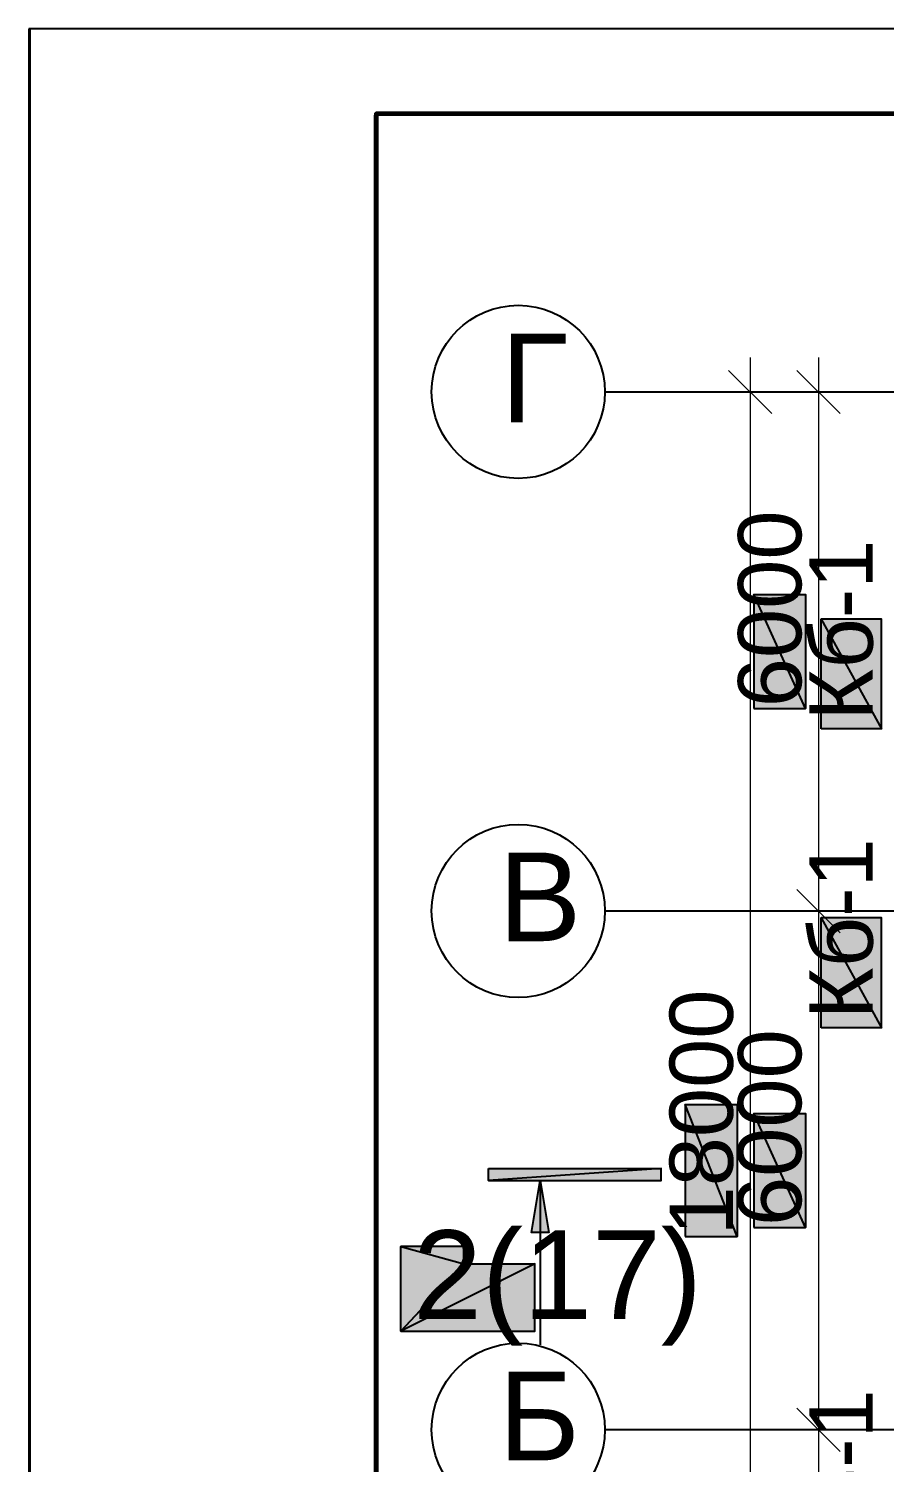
# Model space of a CAD drawing. Extents: x 0 to 604, y 0 to 420.
# Drawn here: x 0 to 49.5, y 337.1 to 420 of the extents above; entities that cross this region are included whole.
import ezdxf

# ---------------------------------------------------------------- set-up
doc = ezdxf.new("R2010")
doc.units = 0
doc.styles.add('TEYPDFCAD_TEXT', font='arial.ttf')

# ---------------------------------------------------------------- blocks, each defined once
blk = doc.blocks.new('A2-landscape')
for points in [[(594, 420), (0, 420)], [(0, 420), (0, 0)], [(589, 415), (20, 415)], [(20, 415), (20, 5)]]:
    blk.add_lwpolyline(points)

msp = doc.modelspace()

# ---------------------------------------------------------------- hatches: boundary and pattern name
at = {"true_color": 0xffffff}
h = msp.add_hatch(color=0, dxfattribs=at)
h.paths.add_polyline_path([(41.931, 380.704), (44.916, 380.704), (41.931, 387.286)])
h.paths.add_polyline_path([(44.916, 380.704), (41.931, 387.286), (44.916, 387.286)])
h = msp.add_hatch(color=0, dxfattribs=at)
h.paths.add_polyline_path([(45.826, 379.518), (45.826, 385.868), (49.318, 379.518)])
h.paths.add_polyline_path([(45.826, 385.868), (49.318, 379.518), (49.318, 385.868)])
h = msp.add_hatch(color=0, dxfattribs=at)
h.paths.add_polyline_path([(45.826, 362.225), (45.826, 368.596), (49.318, 362.225)])
h.paths.add_polyline_path([(45.826, 368.596), (49.318, 362.225), (49.318, 368.596)])
h = msp.add_hatch(color=0, dxfattribs=at)
h.paths.add_polyline_path([(37.973, 350.16), (40.979, 350.16), (37.973, 357.801)])
h.paths.add_polyline_path([(40.979, 350.16), (37.973, 357.801), (40.979, 357.801)])
h = msp.add_hatch(color=0, dxfattribs=at)
h.paths.add_polyline_path([(41.931, 350.689), (44.916, 350.689), (41.931, 357.272)])
h.paths.add_polyline_path([(44.916, 350.689), (41.931, 357.272), (44.916, 357.272)])
h = msp.add_hatch(color=7)
h.paths.add_polyline_path([(26.585, 354.097), (36.576, 354.097), (26.585, 353.399)])
h.paths.add_polyline_path([(36.576, 354.097), (26.585, 353.399), (36.576, 353.399)])
msp.add_hatch(color=7).paths.add_polyline_path([(29.57, 353.399), (30.078, 350.393), (29.083, 350.393)])
h = msp.add_hatch(color=0, dxfattribs=at)
h.paths.add_polyline_path([(25.167, 349.589), (21.526, 349.589), (25.167, 348.594)])
h.paths.add_polyline_path([(21.526, 349.589), (25.167, 348.594), (21.526, 344.699)])
h = msp.add_hatch(color=0, dxfattribs=at)
h.paths.add_polyline_path([(25.167, 348.594), (29.273, 348.594), (21.526, 344.699)])
h.paths.add_polyline_path([(29.273, 348.594), (21.526, 344.699), (29.273, 344.699)])

# ---------------------------------------------------------------- linework, layer by layer
at = {"lineweight": 25}
msp.add_line((0.085, 0.085), (0.085, 419.968), dxfattribs=at)
at = {"color": 7, "lineweight": 5}
for p, q in [((41.719, 400.981), (41.719, 306.98)), ((45.678, 400.981), (45.678, 366.988)), ((42.968, 397.743), (40.471, 400.24)), ((46.926, 397.743), (44.429, 400.24)), ((42.354, 398.992), (43.73, 398.992)), ((46.291, 398.992), (47.667, 398.992)), ((45.678, 370.988), (45.678, 336.973)), ((44.429, 370.226), (46.926, 367.728)), ((46.926, 367.728), (44.429, 370.226)), ((46.291, 368.977), (47.667, 368.977)), ((46.291, 368.977), (47.667, 368.977)), ((45.678, 340.974), (45.678, 306.98)), ((44.429, 340.233), (46.926, 337.735)), ((46.926, 337.735), (44.429, 340.233)), ((46.291, 338.984), (47.667, 338.984)), ((46.291, 338.984), (47.667, 338.984))]:
    msp.add_line(p, q, dxfattribs=at)
at = {"color": 7, "lineweight": 25}
for p, q in [((38.29, 398.992), (33.295, 398.992)), ((53.319, 398.992), (38.29, 398.992)), ((38.29, 368.977), (33.295, 368.977)), ((53.319, 368.977), (38.29, 368.977)), ((29.57, 353.399), (29.57, 343.895)), ((38.29, 338.984), (33.295, 338.984)), ((53.319, 338.984), (38.29, 338.984))]:
    msp.add_line(p, q, dxfattribs=at)
at = {"color": 0, "lineweight": 0, "true_color": 0xffffff}
for p, q in [((49.318, 379.518), (49.318, 385.868)), ((49.318, 362.225), (49.318, 368.596))]:
    msp.add_line(p, q, dxfattribs=at)
at = {"lineweight": 60}
msp.add_lwpolyline([(20.087, 5.08), (589.068, 5.08), (589.068, 415.078), (20.087, 415.078)], close=True, dxfattribs=at)
at = {"color": 0, "true_color": 0xffffff}
for points in [[(41.931, 380.704), (44.916, 380.704), (41.931, 387.286)], [(44.916, 380.704), (41.931, 387.286), (44.916, 387.286)], [(45.826, 379.518), (45.826, 385.868), (49.318, 379.518)], [(45.826, 385.868), (49.318, 379.518), (49.318, 385.868)], [(45.826, 362.225), (45.826, 368.596), (49.318, 362.225)], [(45.826, 368.596), (49.318, 362.225), (49.318, 368.596)], [(37.973, 350.16), (40.979, 350.16), (37.973, 357.801)], [(40.979, 350.16), (37.973, 357.801), (40.979, 357.801)], [(41.931, 350.689), (44.916, 350.689), (41.931, 357.272)], [(44.916, 350.689), (41.931, 357.272), (44.916, 357.272)], [(25.167, 349.589), (21.526, 349.589), (25.167, 348.594)], [(21.526, 349.589), (25.167, 348.594), (21.526, 344.699)], [(25.167, 348.594), (29.273, 348.594), (21.526, 344.699)], [(29.273, 348.594), (21.526, 344.699), (29.273, 344.699)]]:
    msp.add_lwpolyline(points, close=True, dxfattribs=at)
at = {"color": 7}
for points in [[(26.585, 354.097), (36.576, 354.097), (26.585, 353.399)], [(36.576, 354.097), (26.585, 353.399), (36.576, 353.399)], [(29.57, 353.399), (30.078, 350.393), (29.083, 350.393)]]:
    msp.add_lwpolyline(points, close=True, dxfattribs=at)
at = {"color": 7, "lineweight": 25}
for centre in [(28.31, 399.002), (28.31, 368.988), (28.31, 338.995)]:
    msp.add_circle(centre, 5.006, dxfattribs=at)

# ---------------------------------------------------------------- block references
msp.add_blockref('A2-landscape', (0, 0))

# ---------------------------------------------------------------- texts
at = {"color": 7, "style": 'TEYPDFCAD_TEXT'}
for s, height, p in [('Г', 5.126, (27.305, 397.235)), ('В', 5.126, (27.178, 367.242)), ('2(17)', 5.1259, (22.225, 345.398)), ('Б', 5.126, (27.178, 337.227))]:
    msp.add_text(s, height=height, dxfattribs=at).set_placement(p)
for s, p in [('6000', (44.683, 380.767)), ('Кб-1', (48.81, 380.005)), ('Кб-1', (48.81, 362.733)), ('18000', (40.725, 350.224)), ('6000', (44.683, 350.774)), ('Кб-1', (48.81, 330.877))]:
    msp.add_text(s, height=3.6618, rotation=90, dxfattribs=at).set_placement(p)

doc.saveas('drawing.dxf')
